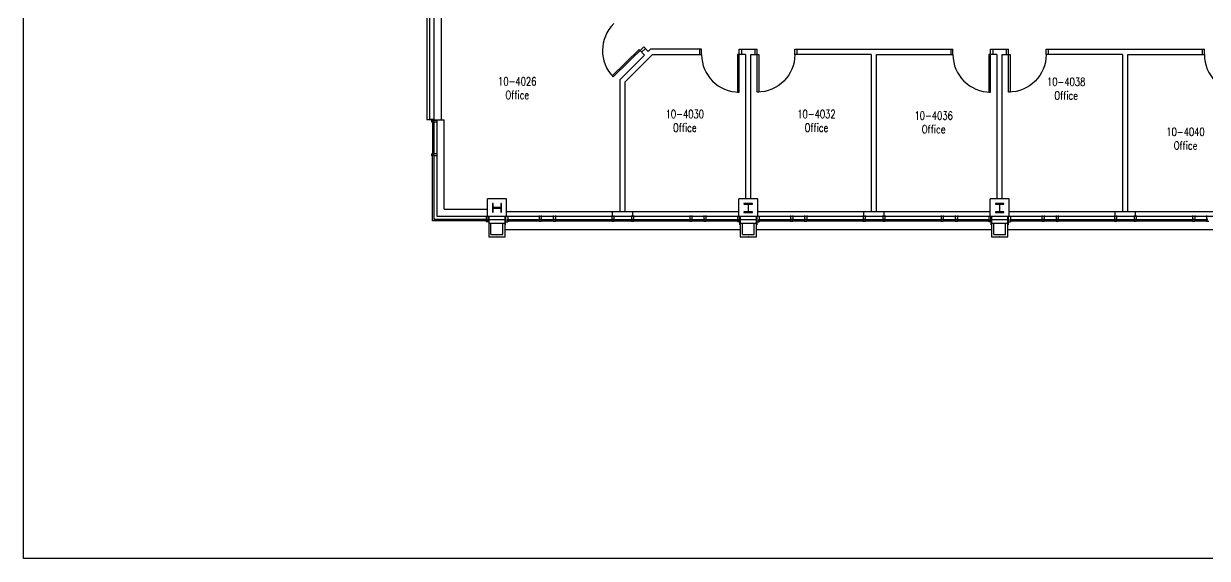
# Model space of a CAD drawing. Extents: x 11182 to 734459, y -1391328 to 152085.
# Drawn here: x 470372 to 498623, y -1110675 to -1097908 of the extents above; entities that cross this region are included whole.
import ezdxf
from ezdxf.enums import TextEntityAlignment as Align

# ---------------------------------------------------------------- set-up
doc = ezdxf.new("R2010")
doc.units = 0
doc.header["$LTSCALE"] = 500
doc.header["$MEASUREMENT"] = 0
doc.layers.add('0_Defpoints', color=106, linetype='CONTINUOUS', plot=False)
for name, color, linetype in [('0_room_data', 7, 'CONTINUOUS'), ('1_Wall_Exist', 251, 'CONTINUOUS'), ('3_Text', 7, 'CONTINUOUS')]:
    doc.layers.add(name, color=color, linetype=linetype)
doc.styles.add('1_200', font='simplex.shx', dxfattribs={"width": 0.75, "height": 460})

# ---------------------------------------------------------------- blocks, each defined once
blk = doc.blocks.new('room_data')
at = {"layer": '3_Text', "style": '1_200', "width": 0.75}
for tag, p in [('ROOMNUM', (0, 0)), ('ROOMUSE', (0, -575))]:
    blk.add_attdef(tag, text='', height=345, dxfattribs=at).set_placement(p, align=Align.MIDDLE_CENTER)

msp = doc.modelspace()

# ---------------------------------------------------------------- linework, layer by layer
at = {"layer": '0_Defpoints'}
msp.add_lwpolyline([(470372, -1073659), (528007, -1073659), (528007, -1110675), (470372, -1110675)], close=True, dxfattribs=at)
at = {"layer": '1_Wall_Exist'}
for p, q in [((479997, -1096207), (479997, -1100197)), ((480067, -1100187), (480067, -1096222)), ((480167, -1100202), (480167, -1096222)), ((480348, -1100202), (480348, -1096965)), ((485059, -1098522), (484417, -1099152)), ((484445, -1099180), (485176, -1098463)), ((485192, -1098657), (484602, -1099248)), ((484727, -1099299), (485382, -1098644)), ((485059, -1098522), (485192, -1098657)), ((485211, -1098498), (485122, -1098586)), ((485281, -1098569), (485176, -1098463)), ((485331, -1098519), (485281, -1098569)), ((486552, -1098519), (485331, -1098519)), ((485382, -1098644), (486552, -1098644)), ((486502, -1098519), (486502, -1098644)), ((486552, -1098644), (486552, -1098519)), ((487602, -1098644), (487412, -1098644)), ((487412, -1098644), (487412, -1099544)), ((487452, -1099544), (487452, -1098519)), ((487452, -1098519), (487877, -1098519)), ((487502, -1098519), (487502, -1098644)), ((487602, -1098644), (487602, -1102090)), ((487727, -1098644), (487917, -1098644)), ((487727, -1102090), (487727, -1098644)), ((487827, -1098519), (487827, -1098644)), ((487877, -1099544), (487877, -1098519)), ((487917, -1098644), (487917, -1099544)), ((488777, -1098519), (492552, -1098519)), ((488777, -1098644), (488777, -1098519)), ((490602, -1098644), (488777, -1098644)), ((488827, -1098519), (488827, -1098644)), ((490602, -1098644), (490602, -1102400)), ((490727, -1098644), (492552, -1098644)), ((490727, -1102400), (490727, -1098644)), ((492502, -1098519), (492502, -1098644)), ((492552, -1098644), (492552, -1098519)), ((493602, -1098644), (493412, -1098644)), ((493412, -1098644), (493412, -1099544)), ((493452, -1099544), (493452, -1098519)), ((493452, -1098519), (493877, -1098519)), ((493502, -1098519), (493502, -1098644)), ((493602, -1098644), (493602, -1102090)), ((493727, -1098644), (493917, -1098644)), ((493727, -1102090), (493727, -1098644)), ((493827, -1098644), (493827, -1098519)), ((493877, -1099544), (493877, -1098519)), ((493917, -1098644), (493917, -1099544)), ((494777, -1098519), (498552, -1098519)), ((494777, -1098644), (494777, -1098519)), ((496602, -1098644), (494777, -1098644)), ((494827, -1098519), (494827, -1098644)), ((496602, -1098644), (496602, -1102400)), ((496727, -1098644), (498552, -1098644)), ((496727, -1102400), (496727, -1098644)), ((498502, -1098519), (498502, -1098644)), ((498552, -1098644), (498552, -1098519)), ((484417, -1099152), (484445, -1099180)), ((484602, -1099248), (484602, -1102400)), ((484727, -1102400), (484727, -1099299)), ((487412, -1099544), (487452, -1099544)), ((487917, -1099544), (487877, -1099544)), ((493412, -1099544), (493452, -1099544)), ((493917, -1099544), (493877, -1099544)), ((479997, -1100197), (480167, -1100197)), ((480067, -1100187), (480167, -1100187)), ((480111, -1100262), (480111, -1100212)), ((480111, -1100212), (480240, -1100212)), ((480130, -1100262), (480111, -1100262)), ((480167, -1100250), (480130, -1100250)), ((480130, -1100250), (480130, -1101025)), ((480167, -1100202), (480408, -1100202)), ((480167, -1101025), (480167, -1100250)), ((480240, -1100262), (480167, -1100262)), ((480240, -1102509), (480240, -1100212)), ((480408, -1102341), (480408, -1100202)), ((480111, -1101062), (480111, -1101012)), ((480130, -1101012), (480111, -1101012)), ((480130, -1101062), (480111, -1101062)), ((480167, -1101025), (480130, -1101025)), ((480130, -1102619), (480130, -1101050)), ((480167, -1101050), (480130, -1101050)), ((480240, -1101012), (480167, -1101012)), ((480167, -1102582), (480167, -1101050)), ((480240, -1101062), (480167, -1101062)), ((480408, -1102341), (481441, -1102341)), ((481893, -1102090), (481441, -1102090)), ((481441, -1102509), (481441, -1102090)), ((481573, -1102203), (481559, -1102203)), ((481559, -1102203), (481559, -1102409)), ((481576, -1102298), (481576, -1102206)), ((481576, -1102406), (481576, -1102314)), ((481754, -1102301), (481579, -1102301)), ((481579, -1102311), (481754, -1102311)), ((481757, -1102206), (481757, -1102298)), ((481757, -1102314), (481757, -1102406)), ((481775, -1102203), (481760, -1102203)), ((481775, -1102409), (481775, -1102203)), ((481893, -1102508), (481893, -1102090)), ((487893, -1102090), (487441, -1102090)), ((487441, -1102508), (487441, -1102090)), ((487770, -1102198), (487564, -1102198)), ((487564, -1102198), (487564, -1102213)), ((487567, -1102216), (487658, -1102216)), ((487661, -1102219), (487661, -1102394)), ((487672, -1102394), (487672, -1102219)), ((487675, -1102216), (487767, -1102216)), ((487770, -1102213), (487770, -1102198)), ((487893, -1102508), (487893, -1102090)), ((493893, -1102090), (493441, -1102090)), ((493441, -1102508), (493441, -1102090)), ((493770, -1102198), (493564, -1102198)), ((493564, -1102198), (493564, -1102213)), ((493567, -1102216), (493658, -1102216)), ((493661, -1102219), (493661, -1102394)), ((493672, -1102394), (493672, -1102219)), ((493675, -1102216), (493767, -1102216)), ((493770, -1102213), (493770, -1102198)), ((493893, -1102508), (493893, -1102090)), ((481420, -1102619), (480130, -1102619)), ((481420, -1102582), (480167, -1102582)), ((481457, -1102509), (480240, -1102509)), ((481407, -1102509), (481407, -1102582)), ((481407, -1102619), (481407, -1102638)), ((481457, -1102638), (481407, -1102638)), ((481420, -1102582), (481420, -1102619)), ((481457, -1102506), (481877, -1102506)), ((481457, -1102638), (481457, -1102509)), ((481472, -1102506), (481472, -1102996)), ((481472, -1102581), (481862, -1102581)), ((481559, -1102409), (481573, -1102409)), ((481760, -1102409), (481775, -1102409)), ((481862, -1102996), (481862, -1102506)), ((481873, -1102526), (481868, -1102710)), ((481869, -1102711), (481874, -1102527)), ((481888, -1102526), (481873, -1102526)), ((481874, -1102527), (481888, -1102527)), ((481877, -1102508), (487457, -1102508)), ((481877, -1102637), (481877, -1102508)), ((481877, -1102637), (481927, -1102637)), ((481888, -1102527), (481888, -1102526)), ((487441, -1102400), (481893, -1102400)), ((481913, -1102581), (482688, -1102581)), ((481913, -1102581), (481913, -1102618)), ((481913, -1102618), (482688, -1102618)), ((481927, -1102508), (481927, -1102581)), ((481927, -1102618), (481927, -1102637)), ((482677, -1102492), (482677, -1102565)), ((482677, -1102602), (482677, -1102621)), ((482677, -1102621), (482727, -1102621)), ((482688, -1102565), (482688, -1102602)), ((482713, -1102565), (482713, -1102602)), ((482713, -1102581), (483023, -1102581)), ((482713, -1102618), (483023, -1102618)), ((482727, -1102492), (482727, -1102565)), ((482727, -1102602), (482727, -1102621)), ((483012, -1102492), (483012, -1102565)), ((483012, -1102602), (483012, -1102621)), ((483012, -1102621), (483062, -1102621)), ((483023, -1102565), (483023, -1102602)), ((483048, -1102565), (483048, -1102602)), ((483048, -1102581), (484418, -1102581)), ((483048, -1102618), (484418, -1102618)), ((483062, -1102492), (483062, -1102565)), ((483062, -1102602), (483062, -1102621)), ((484407, -1102492), (484407, -1102565)), ((484407, -1102602), (484407, -1102621)), ((484407, -1102621), (484457, -1102621)), ((484418, -1102565), (484418, -1102602)), ((484423, -1102508), (484423, -1102400)), ((484443, -1102565), (484443, -1102602)), ((484443, -1102581), (484888, -1102581)), ((484443, -1102618), (484888, -1102618)), ((484457, -1102492), (484457, -1102565)), ((484457, -1102602), (484457, -1102621)), ((484877, -1102492), (484877, -1102565)), ((484877, -1102602), (484877, -1102621)), ((484877, -1102621), (484927, -1102621)), ((484888, -1102565), (484888, -1102602)), ((484911, -1102508), (484911, -1102400)), ((484913, -1102565), (484913, -1102602)), ((484913, -1102581), (486283, -1102581)), ((484913, -1102618), (486283, -1102618)), ((484927, -1102492), (484927, -1102565)), ((484927, -1102602), (484927, -1102621)), ((486272, -1102492), (486272, -1102565)), ((486272, -1102602), (486272, -1102621)), ((486272, -1102621), (486322, -1102621)), ((486283, -1102565), (486283, -1102602)), ((486308, -1102565), (486308, -1102602)), ((486308, -1102581), (486618, -1102581)), ((486308, -1102618), (486618, -1102618)), ((486322, -1102492), (486322, -1102565)), ((486322, -1102602), (486322, -1102621)), ((486607, -1102492), (486607, -1102565)), ((486607, -1102602), (486607, -1102621)), ((486607, -1102621), (486657, -1102621)), ((486618, -1102565), (486618, -1102602)), ((486643, -1102565), (486643, -1102602)), ((486643, -1102581), (487420, -1102581)), ((486643, -1102618), (487420, -1102618)), ((486657, -1102492), (486657, -1102565)), ((486657, -1102602), (486657, -1102621)), ((487407, -1102508), (487407, -1102581)), ((487407, -1102618), (487407, -1102637)), ((487457, -1102637), (487407, -1102637)), ((487420, -1102581), (487420, -1102618)), ((487445, -1102527), (487445, -1102526)), ((487445, -1102526), (487460, -1102526)), ((487459, -1102527), (487445, -1102527)), ((487457, -1102506), (487877, -1102506)), ((487457, -1102637), (487457, -1102508)), ((487464, -1102711), (487459, -1102527)), ((487460, -1102526), (487465, -1102710)), ((487472, -1102506), (487472, -1102996)), ((487472, -1102581), (487862, -1102581)), ((487564, -1102400), (487564, -1102414)), ((487564, -1102414), (487770, -1102414)), ((487658, -1102397), (487567, -1102397)), ((487767, -1102397), (487675, -1102397)), ((487770, -1102414), (487770, -1102400)), ((487862, -1102996), (487862, -1102506)), ((487873, -1102526), (487868, -1102710)), ((487869, -1102711), (487874, -1102527)), ((487888, -1102526), (487873, -1102526)), ((487874, -1102527), (487888, -1102527)), ((487877, -1102508), (493457, -1102508)), ((487877, -1102637), (487877, -1102508)), ((487877, -1102637), (487927, -1102637)), ((487888, -1102527), (487888, -1102526)), ((493441, -1102400), (487893, -1102400)), ((487913, -1102581), (488688, -1102581)), ((487913, -1102581), (487913, -1102618)), ((487913, -1102618), (488688, -1102618)), ((487927, -1102508), (487927, -1102581)), ((487927, -1102618), (487927, -1102637)), ((488677, -1102492), (488677, -1102565)), ((488677, -1102602), (488677, -1102621)), ((488677, -1102621), (488727, -1102621)), ((488688, -1102565), (488688, -1102602)), ((488713, -1102565), (488713, -1102602)), ((488713, -1102581), (489023, -1102581)), ((488713, -1102618), (489023, -1102618)), ((488727, -1102492), (488727, -1102565)), ((488727, -1102602), (488727, -1102621)), ((489012, -1102492), (489012, -1102565)), ((489012, -1102602), (489012, -1102621)), ((489012, -1102621), (489062, -1102621)), ((489023, -1102565), (489023, -1102602)), ((489048, -1102565), (489048, -1102602)), ((489048, -1102581), (490418, -1102581)), ((489048, -1102618), (490418, -1102618)), ((489062, -1102492), (489062, -1102565)), ((489062, -1102602), (489062, -1102621)), ((490407, -1102492), (490407, -1102565)), ((490407, -1102602), (490407, -1102621)), ((490407, -1102621), (490457, -1102621)), ((490418, -1102565), (490418, -1102602)), ((490423, -1102508), (490423, -1102400)), ((490443, -1102565), (490443, -1102602)), ((490443, -1102581), (490888, -1102581)), ((490443, -1102618), (490888, -1102618)), ((490457, -1102492), (490457, -1102565)), ((490457, -1102602), (490457, -1102621)), ((490877, -1102492), (490877, -1102565)), ((490877, -1102602), (490877, -1102621)), ((490877, -1102621), (490927, -1102621)), ((490888, -1102565), (490888, -1102602)), ((490911, -1102508), (490911, -1102400)), ((490913, -1102565), (490913, -1102602)), ((490913, -1102581), (492283, -1102581)), ((490913, -1102618), (492283, -1102618)), ((490927, -1102492), (490927, -1102565)), ((490927, -1102602), (490927, -1102621)), ((492272, -1102492), (492272, -1102565)), ((492272, -1102602), (492272, -1102621)), ((492272, -1102621), (492322, -1102621)), ((492283, -1102565), (492283, -1102602)), ((492308, -1102565), (492308, -1102602)), ((492308, -1102581), (492618, -1102581)), ((492308, -1102618), (492618, -1102618)), ((492322, -1102492), (492322, -1102565)), ((492322, -1102602), (492322, -1102621)), ((492607, -1102492), (492607, -1102565)), ((492607, -1102602), (492607, -1102621)), ((492607, -1102621), (492657, -1102621)), ((492618, -1102565), (492618, -1102602)), ((492643, -1102565), (492643, -1102602)), ((492643, -1102581), (493420, -1102581)), ((492643, -1102618), (493420, -1102618)), ((492657, -1102492), (492657, -1102565)), ((492657, -1102602), (492657, -1102621)), ((493407, -1102508), (493407, -1102581)), ((493407, -1102618), (493407, -1102637)), ((493457, -1102637), (493407, -1102637)), ((493420, -1102581), (493420, -1102618)), ((493445, -1102527), (493445, -1102526)), ((493445, -1102526), (493460, -1102526)), ((493459, -1102527), (493445, -1102527)), ((493457, -1102506), (493877, -1102506)), ((493457, -1102637), (493457, -1102508)), ((493464, -1102711), (493459, -1102527)), ((493460, -1102526), (493465, -1102710)), ((493472, -1102506), (493472, -1102996)), ((493472, -1102581), (493862, -1102581)), ((493564, -1102400), (493564, -1102414)), ((493564, -1102414), (493770, -1102414)), ((493658, -1102397), (493567, -1102397)), ((493767, -1102397), (493675, -1102397)), ((493770, -1102414), (493770, -1102400)), ((493862, -1102996), (493862, -1102506)), ((493873, -1102526), (493868, -1102710)), ((493869, -1102711), (493874, -1102527)), ((493888, -1102526), (493873, -1102526)), ((493874, -1102527), (493888, -1102527)), ((493877, -1102508), (499457, -1102508)), ((493877, -1102637), (493877, -1102508)), ((493877, -1102637), (493927, -1102637)), ((493888, -1102527), (493888, -1102526)), ((499441, -1102400), (493893, -1102400)), ((493913, -1102581), (494688, -1102581)), ((493913, -1102581), (493913, -1102618)), ((493913, -1102618), (494688, -1102618)), ((493927, -1102508), (493927, -1102581)), ((493927, -1102618), (493927, -1102637)), ((494677, -1102492), (494677, -1102565)), ((494677, -1102602), (494677, -1102621)), ((494677, -1102621), (494727, -1102621)), ((494688, -1102565), (494688, -1102602)), ((494713, -1102565), (494713, -1102602)), ((494713, -1102581), (495023, -1102581)), ((494713, -1102618), (495023, -1102618)), ((494727, -1102492), (494727, -1102565)), ((494727, -1102602), (494727, -1102621)), ((495012, -1102492), (495012, -1102565)), ((495012, -1102602), (495012, -1102621)), ((495012, -1102621), (495062, -1102621)), ((495023, -1102565), (495023, -1102602)), ((495048, -1102565), (495048, -1102602)), ((495048, -1102581), (496418, -1102581)), ((495048, -1102618), (496418, -1102618)), ((495062, -1102492), (495062, -1102565)), ((495062, -1102602), (495062, -1102621)), ((496407, -1102492), (496407, -1102565)), ((496407, -1102602), (496407, -1102621)), ((496407, -1102621), (496457, -1102621)), ((496418, -1102565), (496418, -1102602)), ((496423, -1102508), (496423, -1102400)), ((496443, -1102565), (496443, -1102602)), ((496443, -1102581), (496888, -1102581)), ((496443, -1102618), (496888, -1102618)), ((496457, -1102492), (496457, -1102565)), ((496457, -1102602), (496457, -1102621)), ((496877, -1102492), (496877, -1102565)), ((496877, -1102602), (496877, -1102621)), ((496877, -1102621), (496927, -1102621)), ((496888, -1102565), (496888, -1102602)), ((496911, -1102508), (496911, -1102400)), ((496913, -1102565), (496913, -1102602)), ((496913, -1102581), (498283, -1102581)), ((496913, -1102618), (498283, -1102618)), ((496927, -1102492), (496927, -1102565)), ((496927, -1102602), (496927, -1102621)), ((498272, -1102492), (498272, -1102565)), ((498272, -1102602), (498272, -1102621)), ((498272, -1102621), (498322, -1102621)), ((498283, -1102565), (498283, -1102602)), ((498308, -1102565), (498308, -1102602)), ((498308, -1102581), (498618, -1102581)), ((498308, -1102618), (498618, -1102618)), ((498322, -1102492), (498322, -1102565)), ((498322, -1102602), (498322, -1102621)), ((498607, -1102492), (498607, -1102565)), ((498607, -1102602), (498607, -1102621)), ((498607, -1102621), (498657, -1102621)), ((498618, -1102565), (498618, -1102602)), ((481862, -1102681), (481472, -1102681)), ((481526, -1102942), (481526, -1102681)), ((481808, -1102943), (481808, -1102682)), ((481862, -1102821), (487472, -1102821)), ((481864, -1102702), (481864, -1102711)), ((481865, -1102702), (481864, -1102702)), ((481864, -1102711), (481869, -1102711)), ((481865, -1102710), (481865, -1102702)), ((481868, -1102710), (481865, -1102710)), ((487470, -1102711), (487464, -1102711)), ((487465, -1102710), (487469, -1102710)), ((487469, -1102710), (487469, -1102702)), ((487469, -1102702), (487470, -1102702)), ((487470, -1102702), (487470, -1102711)), ((487862, -1102681), (487472, -1102681)), ((487526, -1102942), (487526, -1102681)), ((487808, -1102943), (487808, -1102682)), ((487862, -1102821), (493472, -1102821)), ((487864, -1102702), (487864, -1102711)), ((487865, -1102702), (487864, -1102702)), ((487864, -1102711), (487869, -1102711)), ((487865, -1102710), (487865, -1102702)), ((487868, -1102710), (487865, -1102710)), ((493470, -1102711), (493464, -1102711)), ((493465, -1102710), (493469, -1102710)), ((493469, -1102710), (493469, -1102702)), ((493469, -1102702), (493470, -1102702)), ((493470, -1102702), (493470, -1102711)), ((493862, -1102681), (493472, -1102681)), ((493526, -1102942), (493526, -1102681)), ((493808, -1102942), (493808, -1102681)), ((493862, -1102821), (499472, -1102821)), ((493864, -1102702), (493864, -1102711)), ((493865, -1102702), (493864, -1102702)), ((493864, -1102711), (493869, -1102711)), ((493865, -1102710), (493865, -1102702)), ((493868, -1102710), (493865, -1102710)), ((481472, -1102996), (481662, -1102996)), ((481526, -1102943), (481808, -1102943)), ((481662, -1102996), (481662, -1102986)), ((481662, -1102986), (481672, -1102986)), ((481672, -1102986), (481672, -1102996)), ((481672, -1102996), (481862, -1102996)), ((487472, -1102996), (487662, -1102996)), ((487526, -1102943), (487808, -1102943)), ((487662, -1102996), (487662, -1102986)), ((487662, -1102986), (487672, -1102986)), ((487672, -1102986), (487672, -1102996)), ((487672, -1102996), (487862, -1102996)), ((493472, -1102996), (493662, -1102996)), ((493526, -1102942), (493808, -1102942)), ((493662, -1102996), (493662, -1102986)), ((493662, -1102986), (493672, -1102986)), ((493672, -1102986), (493672, -1102996)), ((493672, -1102996), (493862, -1102996))]:
    msp.add_line(p, q, dxfattribs=at)
for centre, radius, start, end in [((485087, -1098550), 900, 134.4571, 224.4571), ((487452, -1098644), 900, 180, 270), ((493452, -1098644), 900, 180, 270), ((499452, -1098644), 900, 180, 270), ((481573, -1102206), 3, 0, 90), ((481579, -1102298), 3, 180, 270), ((481579, -1102314), 3, 90, 180), ((481754, -1102298), 3, 270, 0), ((481754, -1102314), 3, 0, 90), ((481760, -1102206), 3, 90, 180), ((487567, -1102213), 3, 180, 270), ((487658, -1102219), 3, 0, 90), ((487675, -1102219), 3, 90, 180), ((487767, -1102213), 3, 270, 0), ((493567, -1102213), 3, 180, 270), ((493658, -1102219), 3, 0, 90), ((493675, -1102219), 3, 90, 180), ((493767, -1102213), 3, 270, 0), ((481573, -1102406), 3, 270, 0), ((481760, -1102406), 3, 180, 270), ((487567, -1102400), 3, 90, 180), ((487658, -1102394), 3, 270, 0), ((487675, -1102394), 3, 180, 270), ((487767, -1102400), 3, 0, 90), ((493567, -1102400), 3, 90, 180), ((493658, -1102394), 3, 270, 0), ((493675, -1102394), 3, 180, 270), ((493767, -1102400), 3, 0, 90)]:
    msp.add_arc(centre, radius, start, end, dxfattribs=at)
at = {"layer": '1_Wall_Exist', "extrusion": (0, 0, -1)}
for centre in [(-487877, -1098644), (-493877, -1098644)]:
    msp.add_arc(centre, 900, 180, 270, dxfattribs=at)

# ---------------------------------------------------------------- block references
at = {"layer": '0_room_data', "xscale": 0.5657139806978375, "yscale": 0.5657139806978375, "zscale": 0.5657139806978375}
for p, values in [((482153, -1099286), {'ROOMNUM': '10-4026', 'ROOMUSE': 'Office'}), ((495254, -1099296), {'ROOMNUM': '10-4038', 'ROOMUSE': 'Office'}), ((486152, -1100066), {'ROOMNUM': '10-4030', 'ROOMUSE': 'Office'}), ((489294, -1100066), {'ROOMNUM': '10-4032', 'ROOMUSE': 'Office'}), ((492092, -1100103), {'ROOMNUM': '10-4036', 'ROOMUSE': 'Office'}), ((498103, -1100490), {'ROOMNUM': '10-4040', 'ROOMUSE': 'Office'})]:
    msp.add_blockref('room_data', p, dxfattribs=at).add_auto_attribs(values)

doc.saveas('drawing.dxf')
